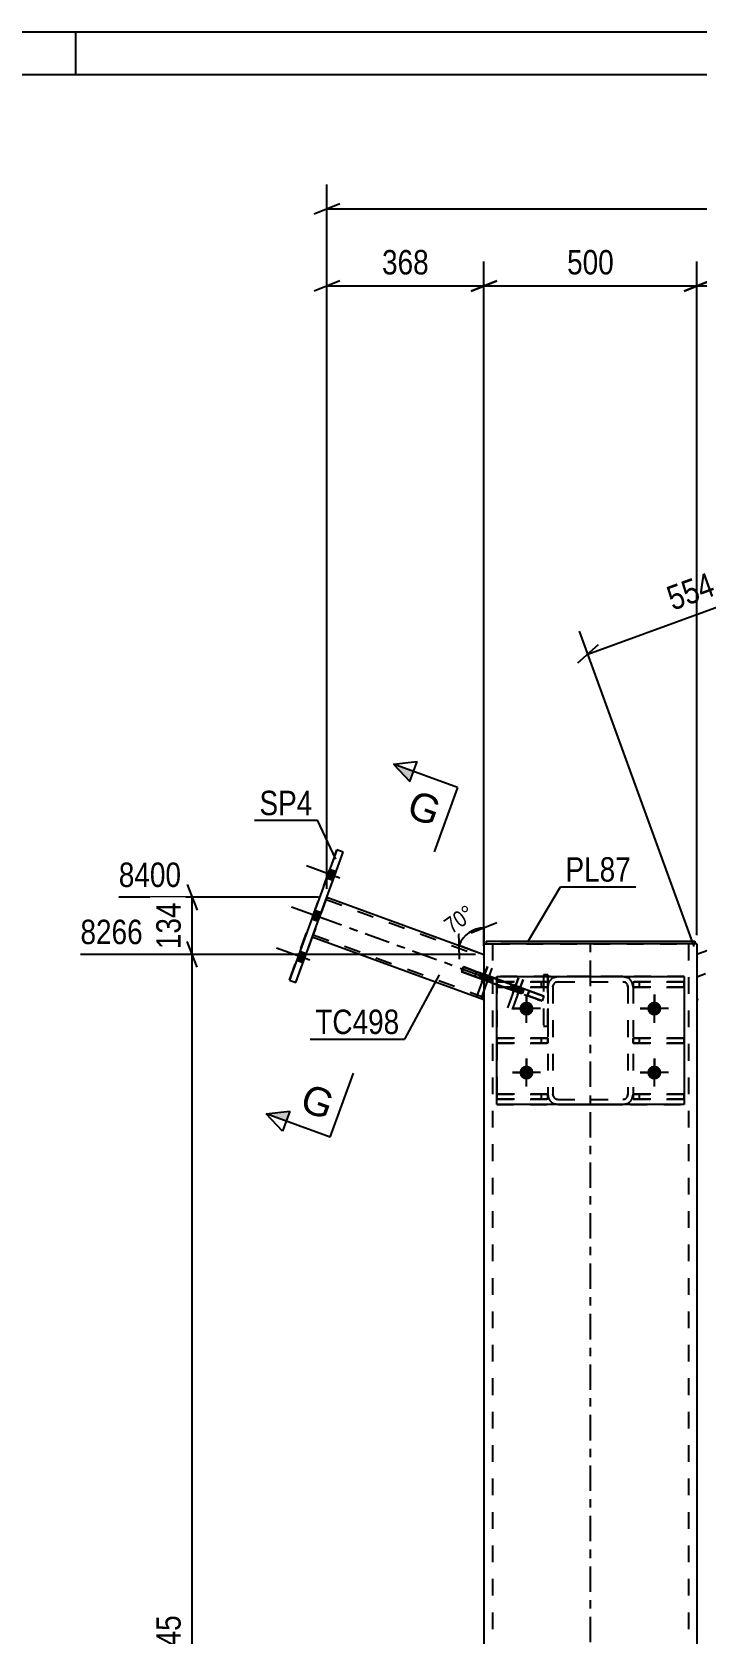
# Model space of a CAD drawing. Header units: millimetres. Extents: x 0 to 841, y 0 to 594.
# Drawn here: x 205.8 to 283.9, y 406.2 to 594 of the extents above; entities that cross this region are included whole.
import ezdxf

# ---------------------------------------------------------------- set-up
doc = ezdxf.new("R2010")
doc.units = ezdxf.units.MM
doc.linetypes.add('DXK_LINE_DOT2', pattern=[3.9198, 1.9599, -1.9599])
doc.linetypes.add('DXK_LINE_DOT3', pattern=[5.9187, 2.979, -0.9799, 0.9799, -0.9799])
doc.styles.add('Arial', font='ARIAL.TTF', dxfattribs={"height": 0.2})
doc.styles.add('Arial Narrow', font='ARIALN.TTF', dxfattribs={"height": 0.2})

# ---------------------------------------------------------------- blocks, each defined once
blk = doc.blocks.new('Unknown-682043673-6781')
at = {"color": 5, "linetype": 'Continuous'}
for p, q in [((841, 594), (0, 594)), ((211, 589), (211, 594)), ((836, 589), (5, 589))]:
    blk.add_line(p, q, dxfattribs=at)
blk = doc.blocks.new('Part-682043673-1250 - 1164')
at = {"color": 7, "linetype": 'DXK_LINE_DOT2'}
for p, q in [((267.56, 483.25), (267.1, 483.16)), ((267.1, 483.16), (267.56, 483.25)), ((267.56, 483.25), (275.16, 483.25)), ((267.56, 483.25), (267.56, 483.25)), ((275.16, 483.25), (267.56, 483.25)), ((275.16, 483.25), (275.16, 483.25)), ((275.62, 483.16), (275.16, 483.25)), ((275.16, 483.25), (275.62, 483.16)), ((266.45, 482.51), (266.36, 482.05)), ((266.36, 482.05), (266.45, 482.51)), ((266.36, 482.05), (266.36, 469.45)), ((266.96, 482.05), (267, 482.28)), ((267, 482.28), (266.96, 482.05)), ((266.96, 482.05), (266.96, 469.45)), ((267.33, 482.61), (267.56, 482.65)), ((267.56, 482.65), (267.33, 482.61)), ((267.56, 482.65), (275.16, 482.65)), ((267.56, 482.65), (267.56, 482.65)), ((267.56, 482.65), (275.16, 482.65)), ((275.16, 482.65), (275.16, 482.65)), ((275.16, 482.65), (275.39, 482.61)), ((275.39, 482.61), (275.16, 482.65)), ((275.71, 482.28), (275.76, 482.05)), ((275.76, 482.05), (275.71, 482.28)), ((275.76, 482.05), (275.76, 469.45)), ((276.36, 482.05), (276.27, 482.51)), ((276.27, 482.51), (276.36, 482.05)), ((276.36, 482.05), (276.36, 469.45)), ((266.36, 469.45), (266.45, 468.99)), ((266.45, 468.99), (266.36, 469.45)), ((267, 469.22), (266.96, 469.45)), ((266.96, 469.45), (267, 469.22)), ((267.1, 468.34), (267.56, 468.25)), ((267.56, 468.25), (267.1, 468.34)), ((267.56, 468.85), (267.33, 468.9)), ((267.33, 468.9), (267.56, 468.85)), ((267.56, 468.85), (275.16, 468.85)), ((267.56, 468.85), (267.56, 468.85)), ((267.56, 468.85), (275.16, 468.85)), ((267.56, 468.25), (267.56, 468.25)), ((267.56, 468.25), (275.16, 468.25)), ((275.39, 468.9), (275.16, 468.85)), ((275.16, 468.85), (275.39, 468.9)), ((275.16, 468.85), (275.16, 468.85)), ((275.16, 468.25), (275.62, 468.34)), ((275.62, 468.34), (275.16, 468.25)), ((275.16, 468.25), (275.16, 468.25)), ((275.76, 469.45), (275.71, 469.22)), ((275.71, 469.22), (275.76, 469.45)), ((276.27, 468.99), (276.36, 469.45)), ((276.36, 469.45), (276.27, 468.99))]:
    blk.add_line(p, q, dxfattribs=at)
at = {"color": 7, "linetype": 'DXK_LINE_DOT3'}
blk.add_line((271.36, 475.75), (271.36, 475.75), dxfattribs=at)
at = {"color": 2, "linetype": 'Continuous'}
blk.add_line((267.56, 468.25), (275.16, 468.25), dxfattribs=at)
at = {"color": 7, "linetype": 'DXK_LINE_DOT2'}
for centre, radius, start, end in [((267.56, 482.05), 1.2, 112.5, 157.5), ((267.56, 482.05), 1.2, 112.5, 157.5), ((275.16, 482.05), 1.2, 22.5, 67.5), ((275.16, 482.05), 1.2, 22.5, 67.5), ((267.56, 482.05), 0.6, 112.5, 157.5), ((267.56, 482.05), 0.6, 112.5, 157.5), ((275.16, 482.05), 0.6, 22.5, 67.5), ((275.16, 482.05), 0.6, 22.5, 67.5), ((267.56, 469.45), 1.2, 202.5, 247.5), ((267.56, 469.45), 1.2, 202.5, 247.5), ((267.56, 469.45), 0.6, 202.5, 247.5), ((267.56, 469.45), 0.6, 202.5, 247.5), ((275.16, 469.45), 0.6, 292.5, 337.5), ((275.16, 469.45), 0.6, 292.5, 337.5), ((275.16, 469.45), 1.2, 292.5, 337.5), ((275.16, 469.45), 1.2, 292.5, 337.5)]:
    blk.add_arc(centre, radius, start, end, dxfattribs=at)
blk = doc.blocks.new('Part-682043673-1316 - 1164')
at = {"color": 2, "linetype": 'Continuous'}
for p, q in [((258.86, 487.11), (258.86, 483.52)), ((258.86, 487.11), (259.11, 487.11)), ((259.95, 487.11), (260.86, 487.11)), ((282.77, 487.11), (260.86, 487.11)), ((283.86, 487.11), (283.61, 487.11)), ((283.86, 487.11), (283.86, 292.75)), ((258.86, 482.88), (258.86, 292.75))]:
    blk.add_line(p, q, dxfattribs=at)
at = {"color": 7, "linetype": 'DXK_LINE_DOT2'}
for p, q in [((259.01, 487.11), (259.95, 487.11)), ((259.86, 487.11), (259.86, 292.75)), ((283.61, 487.11), (281.86, 487.11)), ((282.86, 487.11), (282.86, 292.75)), ((258.86, 483.52), (258.86, 482.88))]:
    blk.add_line(p, q, dxfattribs=at)
at = {"color": 7, "linetype": 'DXK_LINE_DOT3'}
blk.add_line((271.36, 292.75), (271.36, 487.11), dxfattribs=at)
blk = doc.blocks.new('Part-682043673-1252 - 1164')
at = {"color": 7, "linetype": 'DXK_LINE_DOT2'}
for p, q in [((376.06, 519.1), (283.86, 485.54)), ((375.43, 519.19), (373.11, 518.34)), ((376.18, 519.28), (376.36, 519.53)), ((371.66, 512.81), (283.86, 480.86)), ((371.36, 512.39), (367.66, 511.04)), ((341.6, 506.88), (339.28, 506.03)), ((312.23, 496.19), (308.1, 494.68)), ((283.86, 485.86), (283.86, 480.54)), ((287.67, 481.93), (283.86, 480.54))]:
    blk.add_line(p, q, dxfattribs=at)
at = {"color": 2, "linetype": 'Continuous'}
for p, q in [((375.76, 518.67), (371.36, 512.39)), ((376.36, 519.53), (375.43, 519.19)), ((376.18, 519.28), (375.76, 518.67)), ((376.36, 519.53), (376.18, 519.28)), ((373.11, 518.34), (341.6, 506.88)), ((367.66, 511.04), (287.67, 481.93)), ((339.28, 506.03), (312.23, 496.19)), ((308.1, 494.68), (283.86, 485.86))]:
    blk.add_line(p, q, dxfattribs=at)
at = {"color": 7, "linetype": 'DXK_LINE_DOT3'}
blk.add_line((373.86, 515.96), (283.86, 483.2), dxfattribs=at)
blk = doc.blocks.new('Part-682043673-1253 - 1164')
at = {"color": 7, "linetype": 'DXK_LINE_DOT2'}
for p, q in [((240.44, 492.56), (238.73, 487.87)), ((240.34, 492.28), (258.86, 485.54)), ((238.83, 488.15), (258.86, 480.86)), ((258.86, 485.86), (258.86, 480.54))]:
    blk.add_line(p, q, dxfattribs=at)
at = {"color": 2, "linetype": 'Continuous'}
for p, q in [((240.44, 492.56), (258.86, 485.86)), ((258.86, 480.54), (238.73, 487.87))]:
    blk.add_line(p, q, dxfattribs=at)
at = {"color": 7, "linetype": 'DXK_LINE_DOT3'}
blk.add_line((258.86, 483.2), (239.58, 490.21), dxfattribs=at)
blk = doc.blocks.new('Part-682043673-1262 - 1164')
at = {"color": 7, "linetype": 'DXK_LINE_DOT2'}
for p, q in [((267.56, 483.25), (267.1, 483.16)), ((267.1, 483.16), (267.56, 483.25)), ((267.56, 483.25), (275.16, 483.25)), ((267.56, 483.25), (267.56, 483.25)), ((275.16, 483.25), (267.56, 483.25)), ((275.16, 483.25), (275.16, 483.25)), ((275.62, 483.16), (275.16, 483.25)), ((275.16, 483.25), (275.62, 483.16)), ((266.45, 482.51), (266.36, 482.05)), ((266.36, 482.05), (266.45, 482.51)), ((266.36, 482.05), (266.36, 469.45)), ((266.96, 482.05), (267, 482.28)), ((267, 482.28), (266.96, 482.05)), ((266.96, 482.05), (266.96, 469.45)), ((267.33, 482.61), (267.56, 482.65)), ((267.56, 482.65), (267.33, 482.61)), ((267.56, 482.65), (275.16, 482.65)), ((267.56, 482.65), (267.56, 482.65)), ((267.56, 482.65), (275.16, 482.65)), ((275.16, 482.65), (275.16, 482.65)), ((275.16, 482.65), (275.39, 482.61)), ((275.39, 482.61), (275.16, 482.65)), ((275.71, 482.28), (275.76, 482.05)), ((275.76, 482.05), (275.71, 482.28)), ((275.76, 482.05), (275.76, 469.45)), ((276.36, 482.05), (276.27, 482.51)), ((276.27, 482.51), (276.36, 482.05)), ((276.36, 482.05), (276.36, 469.45)), ((266.36, 469.45), (266.45, 468.99)), ((266.45, 468.99), (266.36, 469.45)), ((267, 469.22), (266.96, 469.45)), ((266.96, 469.45), (267, 469.22)), ((267.1, 468.34), (267.56, 468.25)), ((267.56, 468.25), (267.1, 468.34)), ((267.56, 468.85), (267.33, 468.9)), ((267.33, 468.9), (267.55, 468.85)), ((267.55, 468.85), (267.56, 468.85)), ((267.56, 468.85), (275.16, 468.85)), ((267.56, 468.85), (267.56, 468.85)), ((267.56, 468.85), (275.16, 468.85)), ((267.56, 468.25), (275.16, 468.25)), ((267.56, 468.25), (267.56, 468.25)), ((267.56, 468.25), (275.16, 468.25)), ((275.39, 468.9), (275.16, 468.85)), ((275.16, 468.85), (275.39, 468.9)), ((275.16, 468.85), (275.16, 468.85)), ((275.16, 468.25), (275.62, 468.34)), ((275.62, 468.34), (275.16, 468.25)), ((275.16, 468.25), (275.16, 468.25)), ((275.39, 468.9), (275.39, 468.9)), ((275.76, 469.45), (275.71, 469.22)), ((275.71, 469.22), (275.76, 469.45)), ((276.27, 468.99), (276.36, 469.45)), ((276.36, 469.45), (276.27, 468.99))]:
    blk.add_line(p, q, dxfattribs=at)
at = {"color": 7, "linetype": 'DXK_LINE_DOT3'}
blk.add_line((271.36, 475.75), (271.36, 475.75), dxfattribs=at)
at = {"color": 7, "linetype": 'DXK_LINE_DOT2'}
for centre, radius, start, end in [((267.56, 482.05), 1.2, 112.5, 157.5), ((267.56, 482.05), 1.2, 112.5, 157.5), ((275.16, 482.05), 1.2, 22.5, 67.5), ((275.16, 482.05), 1.2, 22.5, 67.5), ((267.56, 482.05), 0.6, 112.5, 157.5), ((267.56, 482.05), 0.6, 112.5, 157.5), ((275.16, 482.05), 0.6, 22.5, 67.5), ((275.16, 482.05), 0.6, 22.5, 67.5), ((267.56, 469.45), 1.2, 202.5, 247.5), ((267.56, 469.45), 1.2, 202.5, 247.5), ((267.56, 469.45), 0.6, 202.5, 247.5), ((267.56, 469.45), 0.6, 202.5, 247.5), ((275.16, 469.45), 0.6, 292.5, 337.5), ((275.16, 469.45), 0.6, 292.5, 337.5), ((275.16, 469.45), 1.2, 292.5, 337.5), ((275.16, 469.45), 1.2, 292.5, 337.5)]:
    blk.add_arc(centre, radius, start, end, dxfattribs=at)
blk = doc.blocks.new('Part-682043673-1264 - 1164')
at = {"color": 7, "linetype": 'DXK_LINE_DOT2'}
for p, q in [((260.36, 483.25), (260.36, 468.25)), ((260.36, 483.25), (282.36, 483.25)), ((282.36, 483.25), (260.36, 483.25)), ((282.36, 483.25), (282.36, 468.25)), ((260.36, 468.25), (260.36, 468.25)), ((260.36, 468.25), (282.36, 468.25)), ((282.36, 468.25), (260.36, 468.25)), ((282.36, 468.25), (282.36, 468.25))]:
    blk.add_line(p, q, dxfattribs=at)
blk = doc.blocks.new('Part-682043673-1288 - 1164')
at = {"color": 2, "linetype": 'Continuous'}
for p, q in [((241.61, 498.12), (236.05, 482.85)), ((236.81, 482.58), (242.36, 497.85)), ((242.36, 497.85), (241.61, 498.12)), ((236.05, 482.85), (236.81, 482.58))]:
    blk.add_line(p, q, dxfattribs=at)
at = {"color": 7, "linetype": 'DXK_LINE_DOT2'}
for p, q in [((236.05, 482.85), (241.61, 498.12)), ((236.81, 482.58), (242.36, 497.85))]:
    blk.add_line(p, q, dxfattribs=at)
blk = doc.blocks.new('Part-682043673-1289 - 1164')
at = {"color": 2, "linetype": 'Continuous'}
for p, q in [((259.11, 487.41), (259.11, 487.11)), ((259.11, 487.41), (283.61, 487.41)), ((259.11, 487.11), (259.95, 487.11)), ((283.61, 487.11), (282.77, 487.11)), ((283.61, 487.41), (283.61, 487.11))]:
    blk.add_line(p, q, dxfattribs=at)
at = {"color": 7, "linetype": 'DXK_LINE_DOT2'}
blk.add_line((259.95, 487.11), (282.77, 487.11), dxfattribs=at)
blk = doc.blocks.new('Part-682043673-1290 - 1164')
at = {"color": 2, "linetype": 'Continuous'}
for p, q in [((260.36, 468.25), (260.36, 483.25)), ((260.36, 483.25), (282.36, 483.25)), ((282.36, 483.25), (282.36, 468.25)), ((260.36, 468.25), (260.36, 468.25)), ((282.36, 468.25), (260.36, 468.25)), ((282.36, 468.25), (282.36, 468.25))]:
    blk.add_line(p, q, dxfattribs=at)
at = {"color": 7, "linetype": 'DXK_LINE_DOT2'}
for p, q in [((260.36, 483.25), (282.36, 483.25)), ((260.36, 468.25), (282.36, 468.25)), ((260.36, 468.25), (260.36, 468.25)), ((282.36, 468.25), (282.36, 468.25))]:
    blk.add_line(p, q, dxfattribs=at)
blk = doc.blocks.new('Part-682043673-1291 - 1164')
at = {"color": 7, "linetype": 'DXK_LINE_DOT2'}
for p, q in [((260.36, 476.05), (266.36, 476.05)), ((260.36, 475.45), (260.36, 476.05)), ((266.36, 475.45), (260.36, 475.45)), ((265.61, 475.45), (265.61, 476.05)), ((266.36, 476.05), (266.36, 475.45))]:
    blk.add_line(p, q, dxfattribs=at)
blk = doc.blocks.new('Part-682043673-1292 - 1164')
at = {"color": 7, "linetype": 'DXK_LINE_DOT2'}
for p, q in [((260.36, 482.63), (266.36, 482.63)), ((260.36, 482.03), (260.36, 482.63)), ((266.36, 482.03), (260.36, 482.03)), ((265.61, 482.03), (265.61, 482.63)), ((266.36, 482.63), (266.36, 482.03))]:
    blk.add_line(p, q, dxfattribs=at)
blk = doc.blocks.new('Part-682043673-1293 - 1164')
at = {"color": 7, "linetype": 'DXK_LINE_DOT2'}
for p, q in [((260.36, 469.48), (266.36, 469.48)), ((260.36, 468.88), (260.36, 469.48)), ((266.36, 468.88), (260.36, 468.88)), ((265.61, 468.88), (265.61, 469.48)), ((266.36, 469.48), (266.36, 468.88))]:
    blk.add_line(p, q, dxfattribs=at)
blk = doc.blocks.new('Part-682043673-1294 - 1164')
at = {"color": 7, "linetype": 'DXK_LINE_DOT2'}
for p, q in [((276.36, 475.45), (276.36, 476.05)), ((276.36, 476.05), (282.36, 476.05)), ((282.36, 475.45), (276.36, 475.45)), ((277.11, 475.45), (277.11, 476.05)), ((282.36, 476.05), (282.36, 475.45))]:
    blk.add_line(p, q, dxfattribs=at)
blk = doc.blocks.new('Part-682043673-1295 - 1164')
at = {"color": 7, "linetype": 'DXK_LINE_DOT2'}
for p, q in [((276.36, 482.03), (276.36, 482.63)), ((276.36, 482.63), (282.36, 482.63)), ((282.36, 482.03), (276.36, 482.03)), ((277.11, 482.03), (277.11, 482.63)), ((282.36, 482.63), (282.36, 482.03))]:
    blk.add_line(p, q, dxfattribs=at)
blk = doc.blocks.new('Part-682043673-1296 - 1164')
at = {"color": 7, "linetype": 'DXK_LINE_DOT2'}
for p, q in [((276.36, 468.88), (276.36, 469.48)), ((276.36, 469.48), (282.36, 469.48)), ((282.36, 468.88), (276.36, 468.88)), ((277.11, 468.88), (277.11, 469.48)), ((282.36, 469.48), (282.36, 468.88))]:
    blk.add_line(p, q, dxfattribs=at)
blk = doc.blocks.new('Part-682043673-1297 - 1164')
at = {"color": 7, "linetype": 'DXK_LINE_DOT2'}
for p, q in [((266.36, 476.05), (260.36, 476.05)), ((260.36, 476.05), (260.36, 475.45)), ((260.36, 475.45), (266.36, 475.45)), ((265.61, 475.45), (265.61, 476.05)), ((266.36, 475.45), (266.36, 476.05))]:
    blk.add_line(p, q, dxfattribs=at)
blk = doc.blocks.new('Part-682043673-1298 - 1164')
at = {"color": 7, "linetype": 'DXK_LINE_DOT2'}
for p, q in [((266.36, 482.63), (260.36, 482.63)), ((260.36, 482.63), (260.36, 482.03)), ((260.36, 482.03), (266.36, 482.03)), ((265.61, 482.03), (265.61, 482.63)), ((266.36, 482.03), (266.36, 482.63))]:
    blk.add_line(p, q, dxfattribs=at)
blk = doc.blocks.new('Part-682043673-1299 - 1164')
at = {"color": 7, "linetype": 'DXK_LINE_DOT2'}
for p, q in [((266.36, 469.48), (260.36, 469.48)), ((260.36, 469.48), (260.36, 468.88)), ((260.36, 468.88), (266.36, 468.88)), ((265.61, 468.88), (265.61, 469.48)), ((266.36, 468.88), (266.36, 469.48))]:
    blk.add_line(p, q, dxfattribs=at)
blk = doc.blocks.new('Part-682043673-1300 - 1164')
at = {"color": 7, "linetype": 'DXK_LINE_DOT2'}
for p, q in [((282.36, 476.05), (276.36, 476.05)), ((276.36, 476.05), (276.36, 475.45)), ((276.36, 475.45), (282.36, 475.45)), ((277.11, 475.45), (277.11, 476.05)), ((282.36, 475.45), (282.36, 476.05))]:
    blk.add_line(p, q, dxfattribs=at)
blk = doc.blocks.new('Part-682043673-1301 - 1164')
at = {"color": 7, "linetype": 'DXK_LINE_DOT2'}
for p, q in [((282.36, 482.63), (276.36, 482.63)), ((276.36, 482.63), (276.36, 482.03)), ((276.36, 482.03), (282.36, 482.03)), ((277.11, 482.03), (277.11, 482.63)), ((282.36, 482.03), (282.36, 482.63))]:
    blk.add_line(p, q, dxfattribs=at)
blk = doc.blocks.new('Part-682043673-1302 - 1164')
at = {"color": 7, "linetype": 'DXK_LINE_DOT2'}
for p, q in [((282.36, 469.48), (276.36, 469.48)), ((276.36, 469.48), (276.36, 468.88)), ((276.36, 468.88), (282.36, 468.88)), ((277.11, 468.88), (277.11, 469.48)), ((282.36, 468.88), (282.36, 469.48))]:
    blk.add_line(p, q, dxfattribs=at)
blk = doc.blocks.new('Part-682043673-1303 - 1164')
at = {"color": 2, "linetype": 'Continuous'}
for p, q in [((266.36, 483.45), (265.86, 483.45)), ((265.86, 483.45), (265.86, 483.25)), ((266.36, 483.45), (266.36, 483.25))]:
    blk.add_line(p, q, dxfattribs=at)
at = {"color": 7, "linetype": 'DXK_LINE_DOT2'}
for p, q in [((265.86, 483.45), (265.86, 477.45)), ((266.36, 483.45), (265.86, 483.45)), ((266.36, 483.45), (266.36, 477.45)), ((265.86, 477.45), (266.36, 477.45)), ((265.86, 477.45), (266.36, 477.45))]:
    blk.add_line(p, q, dxfattribs=at)
blk = doc.blocks.new('Part-682043673-1305 - 1164')
at = {"color": 7, "linetype": 'DXK_LINE_DOT2'}
for p, q in [((266.36, 483.45), (265.86, 483.45)), ((265.86, 483.45), (265.86, 477.45)), ((266.36, 483.45), (265.86, 483.45)), ((266.36, 477.45), (266.36, 483.45)), ((265.86, 477.45), (266.36, 477.45)), ((265.86, 477.45), (266.36, 477.45))]:
    blk.add_line(p, q, dxfattribs=at)
blk = doc.blocks.new('Part-682043673-1335 - 1164')
at = {"color": 2, "linetype": 'Continuous'}
for p, q in [((256.49, 484.38), (256.28, 483.82)), ((256.28, 483.82), (260.36, 482.33)), ((256.49, 484.38), (260.36, 482.97))]:
    blk.add_line(p, q, dxfattribs=at)
at = {"color": 7, "linetype": 'DXK_LINE_DOT2'}
for p, q in [((256.28, 483.82), (257.8, 483.27)), ((258, 483.83), (256.49, 484.38)), ((258, 483.83), (257.8, 483.27)), ((257.8, 483.27), (265.68, 480.4)), ((265.88, 480.96), (258, 483.83)), ((260.36, 482.97), (265.88, 480.96)), ((260.36, 482.33), (265.68, 480.4)), ((264.02, 481), (264.22, 481.57)), ((265.88, 480.96), (265.68, 480.4)), ((265.88, 480.96), (265.68, 480.4)), ((265.88, 480.96), (265.88, 480.96)), ((265.68, 480.4), (265.68, 480.4))]:
    blk.add_line(p, q, dxfattribs=at)
blk = doc.blocks.new('Part-682043673-1336 - 1164')
at = {"color": 7, "linetype": 'DXK_LINE_DOT2'}
for p, q in [((256.44, 484.4), (256.23, 483.84)), ((256.23, 483.84), (263.93, 481.03)), ((257.8, 483.27), (256.23, 483.84)), ((264.14, 481.6), (256.44, 484.4)), ((256.44, 484.4), (258, 483.83)), ((258, 483.83), (257.8, 483.27)), ((265.68, 480.4), (257.8, 483.27)), ((258, 483.83), (265.88, 480.96)), ((264.14, 481.6), (263.93, 481.03)), ((263.93, 481.03), (265.68, 480.4)), ((265.88, 480.96), (264.14, 481.6)), ((265.88, 480.96), (265.68, 480.4)), ((265.88, 480.96), (265.68, 480.4)), ((265.88, 480.96), (265.88, 480.96)), ((265.68, 480.4), (265.68, 480.4))]:
    blk.add_line(p, q, dxfattribs=at)
blk = doc.blocks.new('Bolt-682043673-1339 - 1164')
at = {"color": 1, "linetype": 'Continuous'}
for p, q in [((263.86, 481.15), (263.86, 480.05)), ((278.86, 481.15), (278.86, 480.05)), ((262.21, 479.5), (263.31, 479.5)), ((263.86, 477.85), (263.86, 478.95)), ((265.51, 479.5), (264.41, 479.5)), ((277.21, 479.5), (278.31, 479.5)), ((278.86, 477.85), (278.86, 478.95)), ((280.51, 479.5), (279.41, 479.5)), ((263.86, 473.65), (263.86, 472.55)), ((278.86, 473.65), (278.86, 472.55)), ((262.21, 472), (263.31, 472)), ((263.86, 470.35), (263.86, 471.45)), ((265.51, 472), (264.41, 472)), ((277.21, 472), (278.31, 472)), ((278.86, 470.35), (278.86, 471.45)), ((280.51, 472), (279.41, 472))]:
    blk.add_line(p, q, dxfattribs=at)
blk = doc.blocks.new('Bolt-682043673-1342 - 1164')
at = {"linetype": 'Continuous'}
for points in [[(241.15, 494.51), (241.53, 495.55), (240.77, 495.82), (240.4, 494.79)], [(241.15, 494.51), (241.53, 495.55), (240.77, 495.82), (240.4, 494.79)], [(241.15, 494.51), (241.53, 495.55), (240.77, 495.82), (240.4, 494.79)], [(239.4, 489.7), (239.77, 490.73), (239.02, 491), (238.64, 489.97)], [(239.4, 489.7), (239.77, 490.73), (239.02, 491), (238.64, 489.97)], [(237.64, 484.88), (238.02, 485.92), (237.27, 486.19), (236.89, 485.16)], [(237.64, 484.88), (238.02, 485.92), (237.27, 486.19), (236.89, 485.16)], [(237.64, 484.88), (238.02, 485.92), (237.27, 486.19), (236.89, 485.16)]]:
    blk.add_hatch(color=1, dxfattribs=at).paths.add_polyline_path(points)
at = {"color": 1, "linetype": 'Continuous'}
for p, q in [((241.95, 494.81), (238.05, 496.23)), ((241.95, 494.81), (238.05, 496.23)), ((241.95, 494.81), (238.05, 496.23)), ((241.15, 494.51), (240.4, 494.79)), ((241.15, 494.51), (240.4, 494.79)), ((241.15, 494.51), (240.4, 494.79)), ((241.53, 495.55), (240.77, 495.82)), ((241.53, 495.55), (240.77, 495.82)), ((241.53, 495.55), (240.77, 495.82)), ((240.2, 489.99), (236.3, 491.41)), ((240.2, 489.99), (236.3, 491.41)), ((239.77, 490.73), (239.02, 491)), ((239.77, 490.73), (239.02, 491)), ((239.4, 489.7), (238.64, 489.97)), ((239.4, 489.7), (238.64, 489.97)), ((238.44, 485.18), (234.54, 486.6)), ((238.44, 485.18), (234.54, 486.6)), ((238.44, 485.18), (234.54, 486.6)), ((237.64, 484.88), (236.89, 485.16)), ((237.64, 484.88), (236.89, 485.16)), ((237.64, 484.88), (236.89, 485.16)), ((238.02, 485.92), (237.27, 486.19)), ((238.02, 485.92), (237.27, 486.19)), ((238.02, 485.92), (237.27, 486.19))]:
    blk.add_line(p, q, dxfattribs=at)
blk = doc.blocks.new('Bolt-682043673-1343 - 1164')
at = {"linetype": 'Continuous'}
for points in [[(263.03, 479.5, -1), (264.68, 479.5, -1)], [(278.03, 479.5, -1), (279.68, 479.5, -1)], [(263.03, 472, -1), (264.68, 472, -1)], [(278.03, 472, -1), (279.68, 472, -1)]]:
    blk.add_hatch(color=1, dxfattribs=at).paths.add_polyline_path(points)
at = {"color": 1, "linetype": 'Continuous'}
for p, q in [((263.86, 477.85), (263.86, 481.15)), ((278.86, 477.85), (278.86, 481.15)), ((265.51, 479.5), (262.21, 479.5)), ((280.51, 479.5), (277.21, 479.5)), ((263.86, 470.35), (263.86, 473.65)), ((278.86, 470.35), (278.86, 473.65)), ((265.51, 472), (262.21, 472)), ((280.51, 472), (277.21, 472))]:
    blk.add_line(p, q, dxfattribs=at)
blk = doc.blocks.new('Bolt-682043673-1344 - 1164')
at = {"linetype": 'Continuous'}
for points in [[(259.36, 483.33), (258.52, 483.64), (258.31, 483.08), (259.16, 482.77)], [(259.89, 483.14), (259.04, 483.45), (258.84, 482.89), (259.68, 482.58)], [(263.01, 482.01), (262.16, 482.32), (261.95, 481.75), (262.8, 481.45)], [(263.53, 481.82), (262.68, 482.13), (262.48, 481.56), (263.33, 481.25)]]:
    blk.add_hatch(color=1, dxfattribs=at).paths.add_polyline_path(points)
at = {"color": 1, "linetype": 'Continuous'}
for p, q in [((259.28, 484.43), (258, 480.9)), ((258.52, 483.64), (258.31, 483.08)), ((259.81, 484.24), (258.53, 480.71)), ((259.04, 483.45), (258.84, 482.89)), ((259.36, 483.33), (259.16, 482.77)), ((259.89, 483.14), (259.68, 482.58)), ((262.92, 483.1), (261.64, 479.58)), ((263.45, 482.91), (262.17, 479.39)), ((262.16, 482.32), (261.95, 481.75)), ((262.68, 482.13), (262.48, 481.56)), ((263.01, 482.01), (262.8, 481.45)), ((263.53, 481.82), (263.33, 481.25))]:
    blk.add_line(p, q, dxfattribs=at)
blk = doc.blocks.new('Bolt-682043673-1345 - 1164')
at = {"color": 1, "linetype": 'DXK_LINE_DOT2'}
for p, q in [((259.25, 484.44), (257.97, 480.92)), ((258.49, 483.65), (258.28, 483.09)), ((259.81, 484.24), (258.53, 480.71)), ((259.04, 483.45), (258.84, 482.89)), ((259.33, 483.35), (259.13, 482.78)), ((259.89, 483.14), (259.68, 482.58)), ((262.88, 483.12), (261.59, 479.6)), ((263.43, 482.92), (262.15, 479.39)), ((262.11, 482.33), (261.91, 481.77)), ((262.67, 482.13), (262.46, 481.57)), ((262.96, 482.03), (262.75, 481.46)), ((263.52, 481.82), (263.31, 481.26))]:
    blk.add_line(p, q, dxfattribs=at)
blk = doc.blocks.new('StraightDimension-682043673-53790 - 1164')
at = {"color": 7, "linetype": 'Continuous'}
for p, q in [((295.87, 529.47), (298.28, 531.62)), ((302.88, 514.6), (296.1, 533.23)), ((271.04, 521.07), (297.08, 530.55)), ((272.25, 522.15), (269.84, 519.99)), ((283.52, 486.8), (270.07, 523.75))]:
    blk.add_line(p, q, dxfattribs=at)
at = {"color": 0}
blk.add_wipeout([(286.94, 527.66), (285.51, 531.6), (279.23, 529.32), (280.66, 525.37)], dxfattribs=at)
at = {"color": 3, "style": 'Arial Narrow'}
blk.add_text('554', height=2.863, rotation=20.002, dxfattribs=at).set_placement((281.02, 526.14))
blk = doc.blocks.new('AngleDimension-682043673-41623 - 1164')
at = {"color": 7, "linetype": 'Continuous'}
for p, q in [((256.01, 485.3), (255.9, 488.53)), ((260.36, 489.55), (257.36, 488.35)), ((258.86, 486.86), (258.86, 488.95)), ((258.86, 488.95), (258.86, 485.86)), ((255.95, 486.92), (258.86, 485.86))]:
    blk.add_line(p, q, dxfattribs=at)
blk.add_arc((258.86, 485.86), 3.09, 90, 160.0001, dxfattribs=at)
at = {"color": 0}
blk.add_wipeout([(258.51, 490.12), (256.9, 492.41), (253.37, 489.94), (254.98, 487.65)], dxfattribs=at)
at = {"color": 3, "style": 'Arial Narrow'}
blk.add_text('70°', height=1.909, rotation=35.002, dxfattribs=at).set_placement((255.08, 488.2))
blk = doc.blocks.new('StraightDimension-682043673-46936 - 1164')
at = {"color": 7, "linetype": 'Continuous'}
for p, q in [((224.04, 494.06), (225.24, 491.06)), ((239.44, 492.56), (216.03, 492.56)), ((224.64, 485.86), (224.64, 492.56)), ((225.24, 484.36), (224.04, 487.36)), ((257.86, 485.86), (211.53, 485.86))]:
    blk.add_line(p, q, dxfattribs=at)
at = {"color": 0}
blk.add_wipeout([(223.89, 492.55), (219.69, 492.55), (219.69, 485.87), (223.89, 485.87)], dxfattribs=at)
at = {"color": 3, "style": 'Arial Narrow'}
blk.add_text('134', height=2.863, rotation=90.0002, dxfattribs=at).set_placement((223.29, 486.47))
at = {"color": 0, "linetype": 'Continuous'}
blk.add_wipeout([(223.94, 493.16), (223.94, 497.36), (215.43, 497.36), (215.43, 493.16)], dxfattribs=at)
at = {"color": 3, "linetype": 'Continuous', "style": 'Arial Narrow'}
blk.add_text('8400', height=2.863, dxfattribs=at).set_placement((216.03, 493.76))
blk = doc.blocks.new('StraightDimension-682043673-46937 - 1164')
at = {"color": 7, "linetype": 'Continuous'}
for p, q in [((225.24, 484.36), (224.04, 487.36)), ((257.86, 485.86), (211.53, 485.86)), ((224.64, 323.6), (224.64, 485.86)), ((224.04, 325.1), (225.24, 322.1)), ((246.02, 323.6), (216.03, 323.6))]:
    blk.add_line(p, q, dxfattribs=at)
at = {"color": 0, "linetype": 'Continuous'}
blk.add_wipeout([(219.44, 486.46), (219.44, 490.66), (210.93, 490.66), (210.93, 486.46)], dxfattribs=at)
at = {"color": 0}
blk.add_wipeout([(223.89, 408.99), (219.69, 408.99), (219.69, 400.47), (223.89, 400.47)], dxfattribs=at)
at = {"color": 3, "linetype": 'Continuous', "style": 'Arial Narrow'}
blk.add_text('8266', height=2.863, dxfattribs=at).set_placement((211.53, 487.06))
at = {"color": 3, "style": 'Arial Narrow'}
blk.add_text('3245', height=2.863, rotation=90.0002, dxfattribs=at).set_placement((223.29, 401.07))
blk = doc.blocks.new('StraightDimension-682043673-47209 - 1164')
at = {"color": 7, "linetype": 'Continuous'}
for p, q in [((240.44, 493.56), (240.44, 576.11)), ((376.36, 520.53), (376.36, 576.11)), ((241.94, 573.86), (238.94, 572.66)), ((240.44, 573.26), (376.36, 573.26)), ((374.86, 572.66), (377.86, 573.86))]:
    blk.add_line(p, q, dxfattribs=at)
at = {"color": 0}
blk.add_wipeout([(312.65, 574.01), (312.65, 578.21), (304.14, 578.21), (304.14, 574.01)], dxfattribs=at)
at = {"color": 3, "style": 'Arial Narrow'}
blk.add_text('2718', height=2.863, dxfattribs=at).set_placement((304.74, 574.61))
blk = doc.blocks.new('StraightDimension-682043673-49197 - 1164')
at = {"color": 7, "linetype": 'Continuous'}
for p, q in [((283.86, 488.11), (283.86, 567.08)), ((376.36, 520.53), (376.36, 567.08)), ((285.36, 564.83), (282.36, 563.63)), ((283.86, 564.23), (376.36, 564.23)), ((374.86, 563.63), (377.86, 564.83))]:
    blk.add_line(p, q, dxfattribs=at)
at = {"color": 0}
blk.add_wipeout([(334.36, 564.98), (334.36, 569.18), (325.85, 569.18), (325.85, 564.98)], dxfattribs=at)
at = {"color": 3, "style": 'Arial Narrow'}
blk.add_text('1850', height=2.863, dxfattribs=at).set_placement((326.45, 565.58))
blk = doc.blocks.new('StraightDimension-682043673-49198 - 1164')
at = {"color": 7, "linetype": 'Continuous'}
for p, q in [((258.86, 488.11), (258.86, 567.08)), ((283.86, 488.11), (283.86, 567.08)), ((260.36, 564.83), (257.36, 563.63)), ((258.86, 564.23), (283.86, 564.23)), ((282.36, 563.63), (285.36, 564.83))]:
    blk.add_line(p, q, dxfattribs=at)
at = {"color": 0}
blk.add_wipeout([(274.7, 564.98), (274.7, 569.18), (268.02, 569.18), (268.02, 564.98)], dxfattribs=at)
at = {"color": 3, "style": 'Arial Narrow'}
blk.add_text('500', height=2.863, dxfattribs=at).set_placement((268.62, 565.58))
blk = doc.blocks.new('StraightDimension-682043673-49199 - 1164')
at = {"color": 7, "linetype": 'Continuous'}
for p, q in [((240.44, 493.56), (240.44, 567.08)), ((258.86, 488.11), (258.86, 567.08)), ((241.94, 564.83), (238.94, 563.63)), ((240.44, 564.23), (258.86, 564.23)), ((257.36, 563.63), (260.36, 564.83))]:
    blk.add_line(p, q, dxfattribs=at)
at = {"color": 0}
blk.add_wipeout([(252.99, 564.98), (252.99, 569.18), (246.31, 569.18), (246.31, 564.98)], dxfattribs=at)
at = {"color": 3, "style": 'Arial Narrow'}
blk.add_text('368', height=2.863, dxfattribs=at).set_placement((246.91, 565.58))
blk = doc.blocks.new('Mark-682043673-11457 - 1164')
at = {"color": 0}
blk.add_wipeout([(248.94, 476.52), (248.94, 479.52), (239.08, 479.52), (239.08, 476.52)], dxfattribs=at)
blk.add_wipeout([(248.94, 476.52), (248.94, 479.52), (239.08, 479.52), (239.08, 476.52)], dxfattribs=at)
at = {"color": 30, "linetype": 'Continuous'}
for p in [(253.6, 483.45), (238.48, 475.92)]:
    blk.add_line(p, (249.54, 475.92), dxfattribs=at)
at = {"color": 3, "style": 'Arial Narrow'}
blk.add_text('TC498', height=2.863, dxfattribs=at).set_placement((239.08, 476.52))
blk = doc.blocks.new('Mark-682043673-11484 - 1164')
at = {"color": 0}
blk.add_wipeout([(238.74, 502.18), (238.74, 505.18), (232.53, 505.18), (232.53, 502.18)], dxfattribs=at)
blk.add_wipeout([(238.74, 502.18), (238.74, 505.18), (232.53, 505.18), (232.53, 502.18)], dxfattribs=at)
at = {"color": 30, "linetype": 'Continuous'}
for p in [(231.93, 501.58), (241.48, 497.04)]:
    blk.add_line(p, (239.34, 501.58), dxfattribs=at)
at = {"color": 3, "style": 'Arial Narrow'}
blk.add_text('SP4', height=2.863, dxfattribs=at).set_placement((232.53, 502.18))
blk = doc.blocks.new('Mark-682043673-11487 - 1164')
at = {"color": 0}
blk.add_wipeout([(276.1, 494.39), (276.1, 497.39), (268.43, 497.39), (268.43, 494.39)], dxfattribs=at)
blk.add_wipeout([(276.1, 494.39), (276.1, 497.39), (268.43, 497.39), (268.43, 494.39)], dxfattribs=at)
at = {"color": 30, "linetype": 'Continuous'}
for p, q in [((264.02, 487.34), (267.83, 493.79)), ((267.83, 493.79), (276.7, 493.79))]:
    blk.add_line(p, q, dxfattribs=at)
at = {"color": 3, "style": 'Arial Narrow'}
blk.add_text('PL87', height=2.863, dxfattribs=at).set_placement((268.43, 494.39))
blk = doc.blocks.new('SectionMark-682043673-11720 - 1164')
at = {"linetype": 'Continuous'}
blk.add_hatch(color=6, dxfattribs=at).paths.add_polyline_path([(236.1, 467.48), (235.67, 466.3), (233.32, 467.16)])
at = {"color": 6, "linetype": 'Continuous'}
for p, q in [((248.24, 508.15), (251.02, 508.47)), ((233.32, 467.16), (236.1, 467.48)), ((235.24, 465.13), (233.32, 467.16)), ((236.1, 467.48), (235.24, 465.13))]:
    blk.add_line(p, q, dxfattribs=at)
at = {"color": 0, "linetype": 'Continuous'}
for points in [[(253.02, 500.83), (254.22, 504.12), (250.81, 505.36), (249.61, 502.07)], [(240.5, 466.41), (241.69, 469.7), (238.28, 470.94), (237.09, 467.65)]]:
    blk.add_wipeout(points, dxfattribs=at)
at = {"linetype": 'Continuous'}
blk.add_hatch(color=6, dxfattribs=at).paths.add_polyline_path([(250.59, 507.3), (250.16, 506.12), (248.24, 508.15)])
at = {"color": 6, "linetype": 'Continuous'}
for p, q in [((255.76, 505.42), (248.24, 508.15)), ((248.24, 508.15), (250.16, 506.12)), ((250.16, 506.12), (251.02, 508.47)), ((255.76, 505.42), (253.02, 497.9)), ((240.84, 464.42), (243.57, 471.94)), ((240.84, 464.42), (233.32, 467.16))]:
    blk.add_line(p, q, dxfattribs=at)
at = {"color": 3, "linetype": 'Continuous', "style": 'Arial'}
for p in [(249.61, 502.07), (237.09, 467.65)]:
    blk.add_text('G', height=3.34, rotation=-20.002, dxfattribs=at).set_placement(p)

msp = doc.modelspace()

# ---------------------------------------------------------------- block references
for name in ['Unknown-682043673-6781', 'Part-682043673-1252 - 1164', 'Part-682043673-1288 - 1164', 'Bolt-682043673-1342 - 1164', 'Part-682043673-1253 - 1164', 'Part-682043673-1316 - 1164', 'Part-682043673-1289 - 1164', 'Part-682043673-1336 - 1164', 'Part-682043673-1335 - 1164', 'Bolt-682043673-1345 - 1164', 'Bolt-682043673-1344 - 1164', 'Part-682043673-1264 - 1164', 'Part-682043673-1290 - 1164', 'Part-682043673-1303 - 1164', 'Part-682043673-1305 - 1164', 'Part-682043673-1250 - 1164', 'Part-682043673-1262 - 1164', 'Part-682043673-1292 - 1164', 'Part-682043673-1298 - 1164', 'Bolt-682043673-1339 - 1164', 'Bolt-682043673-1343 - 1164', 'Part-682043673-1295 - 1164', 'Part-682043673-1301 - 1164', 'Part-682043673-1291 - 1164', 'Part-682043673-1297 - 1164', 'Part-682043673-1294 - 1164', 'Part-682043673-1300 - 1164', 'Part-682043673-1293 - 1164', 'Part-682043673-1299 - 1164', 'Part-682043673-1296 - 1164', 'Part-682043673-1302 - 1164']:
    msp.add_blockref(name, (0, 0))

# ---------------------------------------------------------------- next in the draw order: block references
for name in ['StraightDimension-682043673-53790 - 1164', 'AngleDimension-682043673-41623 - 1164']:
    msp.add_blockref(name, (0, 0))

# ---------------------------------------------------------------- next in the draw order: block references
msp.add_blockref('StraightDimension-682043673-46936 - 1164', (0, 0))

# ---------------------------------------------------------------- next in the draw order: block references
for name in ['StraightDimension-682043673-47209 - 1164', 'StraightDimension-682043673-46937 - 1164']:
    msp.add_blockref(name, (0, 0))

# ---------------------------------------------------------------- next in the draw order: block references
for name in ['StraightDimension-682043673-49197 - 1164', 'Mark-682043673-11457 - 1164']:
    msp.add_blockref(name, (0, 0))

# ---------------------------------------------------------------- next in the draw order: block references
msp.add_blockref('StraightDimension-682043673-49198 - 1164', (0, 0))

# ---------------------------------------------------------------- next in the draw order: block references
for name in ['StraightDimension-682043673-49199 - 1164', 'Mark-682043673-11487 - 1164']:
    msp.add_blockref(name, (0, 0))

# ---------------------------------------------------------------- next in the draw order: block references
msp.add_blockref('Mark-682043673-11484 - 1164', (0, 0))

# ---------------------------------------------------------------- next in the draw order: block references
msp.add_blockref('SectionMark-682043673-11720 - 1164', (0, 0))

doc.saveas('drawing.dxf')
